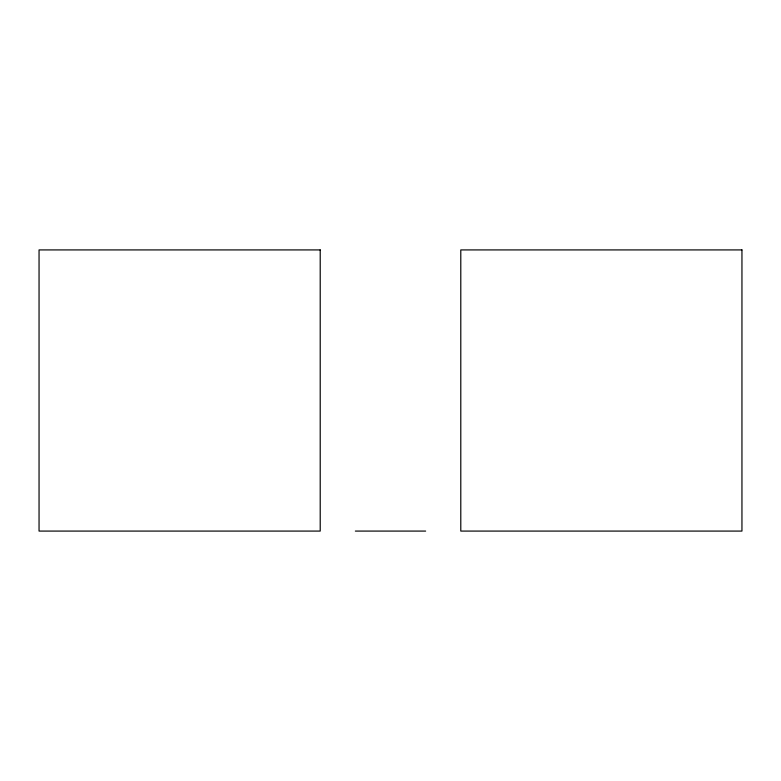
<?xml version="1.0" encoding="UTF-8"?>
<svg xmlns="http://www.w3.org/2000/svg" width="781" height="781" viewBox="0 0 781 781"><rect width="100%" height="100%" fill="white"/><g stroke="black" fill="none" stroke-linecap="round" stroke-linejoin="round"><path stroke-width="1.17" d="M355.355 531.08L425.645 531.08M320.21 249.92L39.05 249.92L39.05 531.08L320.21 531.08L320.21 249.92M741.95 249.92L460.79 249.92L460.79 531.08L741.95 531.08L741.95 249.92"/></g></svg>
